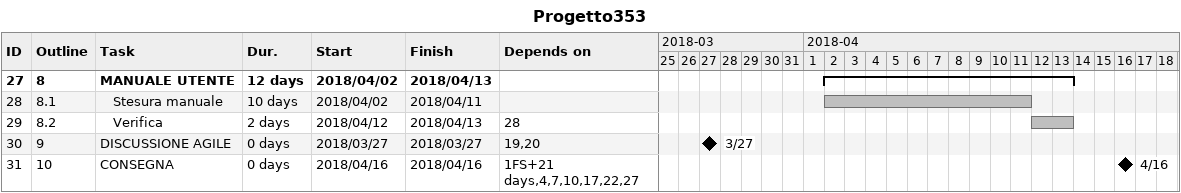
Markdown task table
Progetto353

| ID | WBS | Task | Duration | Start | Finish | Predecessors |
|---|---|---|---|---|---|---|
| 27 | 8 | **MANUALE UTENTE** | 12d | 2018-04-02 | 2018-04-13 |  |
| 28 | 8.1 | Stesura manuale | 10d | 2018-04-02 | 2018-04-11 |  |
| 29 | 8.2 | Verifica | 2d | 2018-04-12 | 2018-04-13 | 28 |
| 30 | 9 | DISCUSSIONE AGILE | 0d | 2018-03-27 | 2018-03-27 | 19, 20 |
| 31 | 10 | CONSEGNA | 0d | 2018-04-16 | 2018-04-16 | 1FS+21d, 4, 7, 10, 17, 22, 27 |
